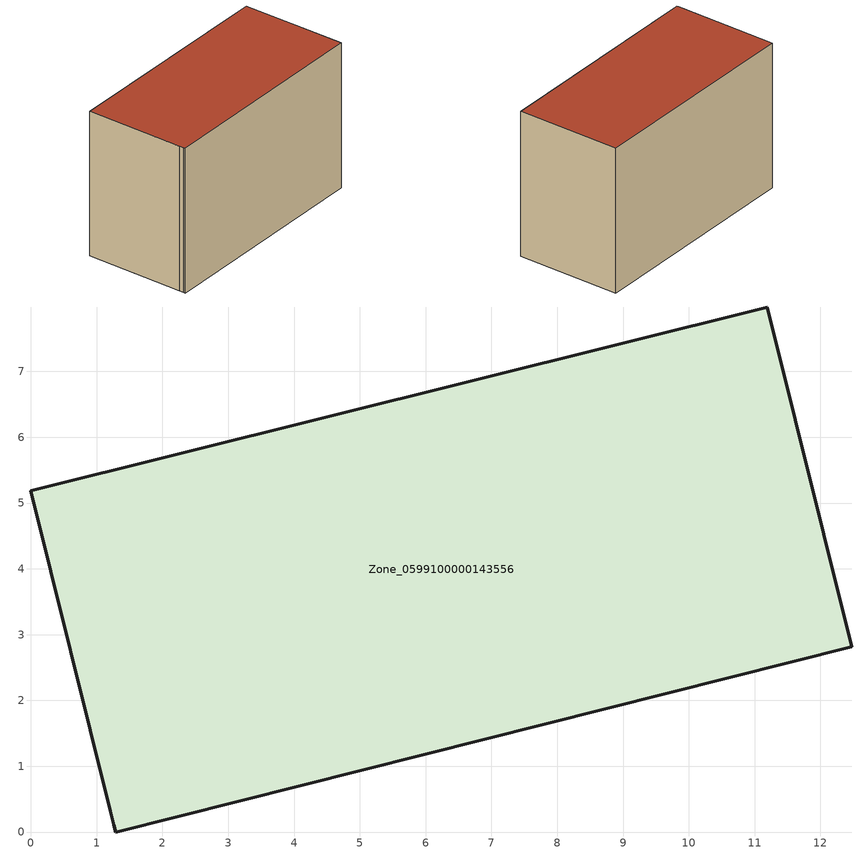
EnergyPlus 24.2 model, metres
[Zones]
Zone_0599100000143556
 floor ground (C_G): 1.21,0.33 0,5.19 11.19,7.98 12.47,2.81 1.29,0 1.26,0.11 z0
 wall outside (C_F): 1.29,0 12.47,2.81 11.19,7.98 0,5.19 1.21,0.33 1.26,0.11 1.29,0 z0:7.5
 roof outside (C_R): 0,5.19 1.21,0.33 1.26,0.11 1.29,0 12.47,2.81 11.19,7.98 z7.5
[BUILDING]
Pand.0599100000143556: North Axis=0; Terrain=City; Loads Convergence Tolerance Value=0.04; Temperature Convergence Tolerance Value=0.4; Solar Distribution=FullExterior; Maximum Number of Warmup Days=25; Minimum Number of Warmup Days=1
[Site:Location]
Rotterdam.The.Hague.AP_ZH_NLD Design_Conditions: Latitude=51.96; Longitude=4.45; Time Zone=1; Elevation=-4.5
[SITE:GROUNDTEMPERATURE:BUILDINGSURFACE]
18, 18, 18, 18, 18, 18, 18, 18, 18, 18, 18, 18
[MATERIAL] Thermal Absorptance=0.9; Solar Absorptance=0.7; Visible Absorptance=0.7
Name | Roughness | Thickness | Conductivity | Density | Specific Heat
G.TC.1975-1991 | MediumSmooth | 0.15 | 0.288461 | 540 | 1210
F.TC.1975-1991 | Rough | 0.3 | 0.230769 | 1920 | 840
R.TC.1975-1991 | MediumRough | 0.2 | 0.153846 | 1500 | 1000
[CONSTRUCTION]
C_G: G.TC.1975-1991
C_F: F.TC.1975-1991
C_R: R.TC.1975-1991
[ZONE]
Zone_0599100000143556: Type=1; Multiplier=1; Ceiling Height=Autocalculate; Volume=Autocalculate; Floor Area=autocalculate; Part of Total Floor Area=Yes
[ZONEINFILTRATION:DESIGNFLOWRATE]
Infil_Zone_0599100000143556: Zone or ZoneList or Space or SpaceList=Zone_0599100000143556; Schedule=AlwaysOn; Design Flow Rate Calculation Method=Flow/Area; Flow Rate per Floor Area=0.003; Constant Term Coefficient=1; Temperature Term Coefficient=0; Velocity Term Coefficient=0; Velocity Squared Term Coefficient=0
[HVACTEMPLATE:ZONE:IDEALLOADSAIRSYSTEM]
Zone_0599100000143556: Maximum Heating Supply Air Temperature=50; Minimum Cooling Supply Air Temperature=13; Maximum Heating Supply Air Humidity Ratio=0.0156; Minimum Cooling Supply Air Humidity Ratio=0.0077; Heating Limit=NoLimit; Cooling Limit=NoLimit; Dehumidification Control Type=ConstantSensibleHeatRatio; Cooling Sensible Heat Ratio=0.7; Dehumidification Setpoint=60; Humidification Control Type=None; Humidification Setpoint=30; Outdoor Air Method=None; Outdoor Air Flow Rate per Person=0.00944; Outdoor Air Flow Rate per Zone Floor Area=0; Outdoor Air Flow Rate per Zone=0; Demand Controlled Ventilation Type=None; Outdoor Air Economizer Type=NoEconomizer; Heat Recovery Type=None; Sensible Heat Recovery Effectiveness=0.7; Latent Heat Recovery Effectiveness=0.65
[ZONECONTROL:THERMOSTAT]
ThermostatControl_Zone_0599100000143556: Zone or ZoneList=Zone_0599100000143556; Control Type Schedule=DualSetpointControlType; Control 1=Thermostat_Zone_0599100000143556; Temperature Difference Between Cutout And Setpoint=0
[THERMOSTATSETPOINT:DUALSETPOINT]
Thermostat_Zone_0599100000143556: Heating Setpoint Temperature Schedule=HeatingSetpoint_Zone_0599100000143556; Cooling Setpoint Temperature Schedule=CoolingSetpoint_Zone_0599100000143556
[SCHEDULE:COMPACT]
HeatingSetpoint_Zone_0599100000143556: Through: 12/31, For: AllDays, Until: 24:00, 21
CoolingSetpoint_Zone_0599100000143556: Through: 12/31, For: AllDays, Until: 24:00, 24
DualSetpointControlType: Through: 12/31, For: AllDays, Until: 24:00, 4
AlwaysOn: Through: 12/31, For: AllDays, Until: 24:00, 1
